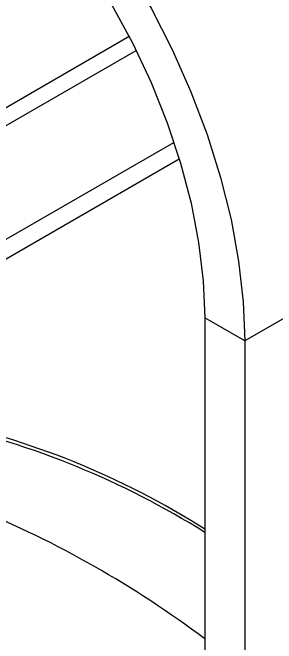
# Model space of a CAD drawing. Extents: x 6 to 134, y 3 to 97.
# Drawn here: x 17.291 to 18.168, y 13.148 to 15.249 of the extents above; entities that cross this region are included whole.
import ezdxf

# ---------------------------------------------------------------- set-up
doc = ezdxf.new("R2010")
doc.units = 0
doc.header["$MEASUREMENT"] = 0
doc.layers.add('OBJECT', color=7, linetype='CONTINUOUS')

msp = doc.modelspace()

# ---------------------------------------------------------------- linework, layer by layer
at = {"layer": 'OBJECT'}
for p, q in [((17.6792, 15.1688), (16.5397, 14.511)), ((16.5951, 14.4835), (17.7023, 15.1227)), ((16.8846, 14.2722), (17.8279, 14.8167)), ((16.941, 14.2395), (17.8454, 14.7616)), ((18.9471, 14.666), (18.0632, 14.1558)), ((18.0632, 14.1558), (17.9303, 14.2325)), ((17.9303, 14.2325), (17.9303, 6.906)), ((18.0632, 14.1558), (18.0632, 6.8293))]:
    msp.add_line(p, q, dxfattribs=at)
at = {"layer": 'OBJECT', "flags": 128}
for points in [[(16.8696, 16.2232), (16.9797, 16.1537), (17.0889, 16.0731), (17.1963, 15.982), (17.3008, 15.8812), (17.4016, 15.7715), (17.498, 15.654), (17.5889, 15.5295), (17.6737, 15.3992), (17.7517, 15.2642), (17.8221, 15.1256), (17.8844, 14.9846), (17.9381, 14.8424), (17.9826, 14.7002), (18.0176, 14.5593), (18.0429, 14.4208), (18.0581, 14.2859), (18.0632, 14.1558)], [(16.8696, 16.0696), (16.9736, 16.0037), (17.0765, 15.9267), (17.1775, 15.8392), (17.2755, 15.7421), (17.3696, 15.6364), (17.4589, 15.523), (17.5425, 15.4032), (17.6196, 15.2779), (17.6895, 15.1485), (17.7515, 15.0162), (17.805, 14.8822), (17.8495, 14.7478), (17.8846, 14.6144), (17.9099, 14.4832), (17.9252, 14.3555), (17.9303, 14.2325)]]:
    msp.add_lwpolyline(points, dxfattribs=at)
at = {"layer": 'OBJECT'}
for centre, radius, start, end in [((16.4867, 11.2594), 2.6894, 57.5359, 78.3586), ((16.4345, 11.1318), 2.816, 57.9166, 77.4361), ((15.8716, 10.4347), 3.4176, 52.9609, 67.7066)]:
    msp.add_arc(centre, radius, start, end, dxfattribs=at)

doc.saveas('drawing.dxf')
